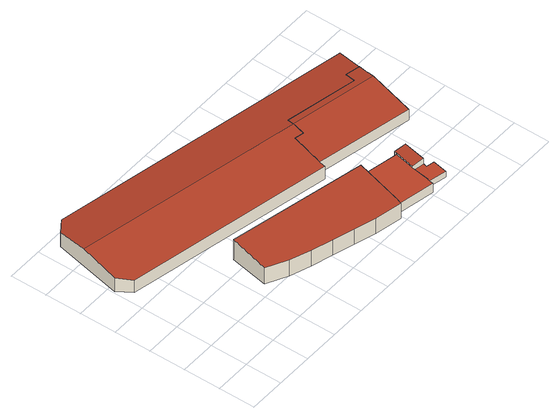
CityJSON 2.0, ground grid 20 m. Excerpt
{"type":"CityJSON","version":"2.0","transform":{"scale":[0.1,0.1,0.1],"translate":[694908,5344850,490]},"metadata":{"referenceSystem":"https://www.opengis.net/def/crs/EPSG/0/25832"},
"CityObjects":{
"building1":{"type":"Building","attributes":{"Gemeindeschluessel":"09162000","HoeheDach":"504.803","HoeheGrund":"492.193","Methode":"2000","NiedrigsteTraufeDesGebaeudes":"501.742","Geometrietyp2DReferenz":"3000","function":"51009_1610","roofType":"1000","measuredHeight":12.61},"geometry":[{"type":"Solid","lod":"2","boundaries":[[[[0,1,2,3,4,5,6,7,8,9]],[[7,6,10,11]],[[6,5,12,10]],[[2,1,13,14]],[[4,3,15,16]],[[9,8,17,18]],[[5,4,16,12]],[[0,9,18,19]],[[8,7,11,17]],[[3,2,14,15]],[[18,17,11,10,12,16,15,14,13,19]],[[1,0,19,13]]]],"semantics":{"surfaces":[{"type":"RoofSurface","Dachneigung":"83.932","Dachorientierung":"192.178","Flaeche":"2030.374","Z_MAX":"12.610","Z_MAX_ASL":"504.803","Z_MIN":"9.549","Z_MIN_ASL":"501.742"},{"type":"WallSurface"},{"type":"GroundSurface"}],"values":[[0,1,1,1,1,1,1,1,1,1,2,1]]}}]},
"building2":{"type":"Building","attributes":{"Gemeindeschluessel":"09162000","HoeheDach":"501.850","HoeheGrund":"490.756","Methode":"2000","NiedrigsteTraufeDesGebaeudes":"498.506","Geometrietyp2DReferenz":"3000","function":"51009_1610","roofType":"3100","measuredHeight":11.09},"geometry":[{"type":"Solid","lod":"2","boundaries":[[[[20,21,22,23]],[[24,25,26,27,28,29,30,31,32]],[[33,34,24,32]],[[31,30,35,36]],[[37,38,26,25,39]],[[21,20,27,26,38,40,41,42]],[[42,41,43,44]],[[45,46,29,28]],[[25,24,34,39]],[[41,40,47,43]],[[44,22,21,42]],[[23,22,44,43,47,37,39,34,33,36,35,46,45]],[[45,28,27,20,23]],[[32,31,36,33]],[[40,38,37,47]],[[30,29,46,35]]]],"semantics":{"surfaces":[{"type":"WallSurface"},{"type":"RoofSurface","Dachneigung":"83.168","Dachorientierung":"11.608","Flaeche":"3901.301","Z_MAX":"11.094","Z_MAX_ASL":"501.850","Z_MIN":"8.242","Z_MIN_ASL":"498.998"},{"type":"RoofSurface","Dachneigung":"83.158","Dachorientierung":"191.700","Flaeche":"3408.456","Z_MAX":"11.094","Z_MAX_ASL":"501.850","Z_MIN":"7.750","Z_MIN_ASL":"498.506"},{"type":"GroundSurface"}],"values":[[0,1,0,0,0,2,0,0,0,0,0,3,0,0,0,0]]}}]},
"building3":{"type":"Building","attributes":{"Gemeindeschluessel":"09162000","HoeheDach":"499.456","HoeheGrund":"492.374","Methode":"2000","NiedrigsteTraufeDesGebaeudes":"496.140","Geometrietyp2DReferenz":"3000","function":"31001_2000","roofType":"1000","measuredHeight":7.08,"storeysAboveGround":2},"geometry":[{"type":"Solid","lod":"2","boundaries":[[[[48,49,50,51]],[[52,53,54,55,56,57]],[[53,58,59,60,61,54]],[[62,63,64,65]],[[66,48,51,67]],[[58,53,52,68]],[[65,64,69,70,71,72,68,52,57,67,51,50,73]],[[71,74,75,60,59,72]],[[59,58,68,72]],[[76,77,78,79]],[[63,80,69,64]],[[54,61,76,79,55]],[[63,62,81,77,76,75,74,82,80]],[[80,82,70,69]],[[50,49,78,77,81,73]],[[48,66,56,55,79,78,49]],[[61,60,75,76]],[[56,66,67,57]],[[82,74,71,70]],[[81,62,65,73]]]],"semantics":{"surfaces":[{"type":"WallSurface"},{"type":"RoofSurface","Dachneigung":"84.103","Dachorientierung":"281.672","Flaeche":"86.735","Z_MAX":"7.082","Z_MAX_ASL":"499.456","Z_MIN":"6.386","Z_MIN_ASL":"498.760"},{"type":"GroundSurface"},{"type":"RoofSurface","Dachneigung":"90.000","Dachorientierung":"-1.000","Flaeche":"547.215","Z_MAX":"5.666","Z_MAX_ASL":"498.040","Z_MIN":"5.666","Z_MIN_ASL":"498.040"},{"type":"RoofSurface","Dachneigung":"90.000","Dachorientierung":"-1.000","Flaeche":"103.168","Z_MAX":"3.766","Z_MAX_ASL":"496.140","Z_MIN":"3.766","Z_MIN_ASL":"496.140"}],"values":[[0,0,1,0,0,0,2,0,0,0,0,0,3,0,0,4,0,0,0,0]]}}]},
"building4":{"type":"Building","attributes":{"Gemeindeschluessel":"09162000","HoeheDach":"501.934","HoeheGrund":"492.191","Methode":"1000","NiedrigsteTraufeDesGebaeudes":"498.996","Geometrietyp2DReferenz":"3000","function":"31001_2000","roofType":"3100","measuredHeight":9.74,"storeysAboveGround":1},"geometry":[{"type":"Solid","lod":"2","boundaries":[[[[83,84,27,85,86]],[[85,27,87,88,89,90,91,92]],[[90,89,93,94]],[[95,96,87,27,84,97,98,99]],[[91,90,94,100]],[[101,102,103,104,83,86,105,100,94,93,106,107]],[[98,97,104,103]],[[96,107,106,88,87]],[[89,88,106,93]],[[99,98,103,102]],[[92,91,100,105]],[[102,101,95,99]],[[97,84,83,104]],[[105,86,85,92]],[[96,95,101,107]]]],"semantics":{"surfaces":[{"type":"WallSurface"},{"type":"RoofSurface","Dachneigung":"83.208","Dachorientierung":"11.569","Flaeche":"238.742","Z_MAX":"9.743","Z_MAX_ASL":"501.934","Z_MIN":"8.569","Z_MIN_ASL":"500.760"},{"type":"RoofSurface","Dachneigung":"83.220","Dachorientierung":"191.729","Flaeche":"1286.792","Z_MAX":"9.743","Z_MAX_ASL":"501.934","Z_MIN":"6.805","Z_MIN_ASL":"498.996"},{"type":"GroundSurface"}],"values":[[0,1,0,2,0,3,0,0,0,0,0,0,0,0,0]]}}]}
},
"vertices":[
[1188,50,121],[1240,298,148],[499,458,148],[456,248,125],[570,190,122],[683,151,120],[799,117,119],[912,83,118],[1030,48,117],[1178,18,118],[799,117,22],[912,83,22],[683,151,22],[1240,298,22],[499,458,22],[456,248,22],[570,190,22],[1030,48,22],[1178,18,22],[1188,50,22],
[1275,657,110],[1225,667,110],[1225,667,8],[1275,657,8],[167,1196,90],[93,1143,98],[56,978,118],[1288,724,119],[1296,762,114],[1687,682,114],[1699,740,107],[1778,723,107],[1809,860,90],[1809,860,8],[167,1196,8],[1699,740,8],[1778,723,8],[10,769,8],[10,769,93],[93,1143,8],[61,693,85],[1183,460,85],[1189,493,89],[1183,460,8],[1189,493,8],[1296,762,8],[1687,682,8],[61,693,8],
[1532,102,61],[1516,21,61],[1516,21,24],[1532,102,24],[1518,255,24],[1518,255,95],[1492,130,95],[1492,130,61],[1492,128,61],[1492,128,24],[1453,269,88],[1451,255,88],[1450,255,88],[1426,143,88],[1401,6,80],[1190,49,80],[1190,49,24],[1401,6,24],[1488,111,61],[1488,111,24],[1453,269,24],[1191,50,24],[1188,50,24],[1240,298,24],[1451,255,24],[1408,43,24],[1240,298,80],[1450,255,80],[1426,143,80],[1410,43,80],[1410,43,61],[1426,143,61],[1191,50,80],[1408,43,80],[1188,50,80],
[1287,716,22],[1287,716,118],[1296,762,115],[1296,762,22],[1759,627,119],[1767,665,115],[1766,666,115],[1778,723,108],[1699,740,108],[1687,682,115],[1766,666,22],[1778,723,22],[1709,384,90],[1758,621,119],[1275,657,111],[1225,667,111],[1189,493,90],[1699,740,22],[1709,384,22],[1189,493,22],[1225,667,22],[1275,657,22],[1687,682,22],[1767,665,22],[1758,621,22]
]}
